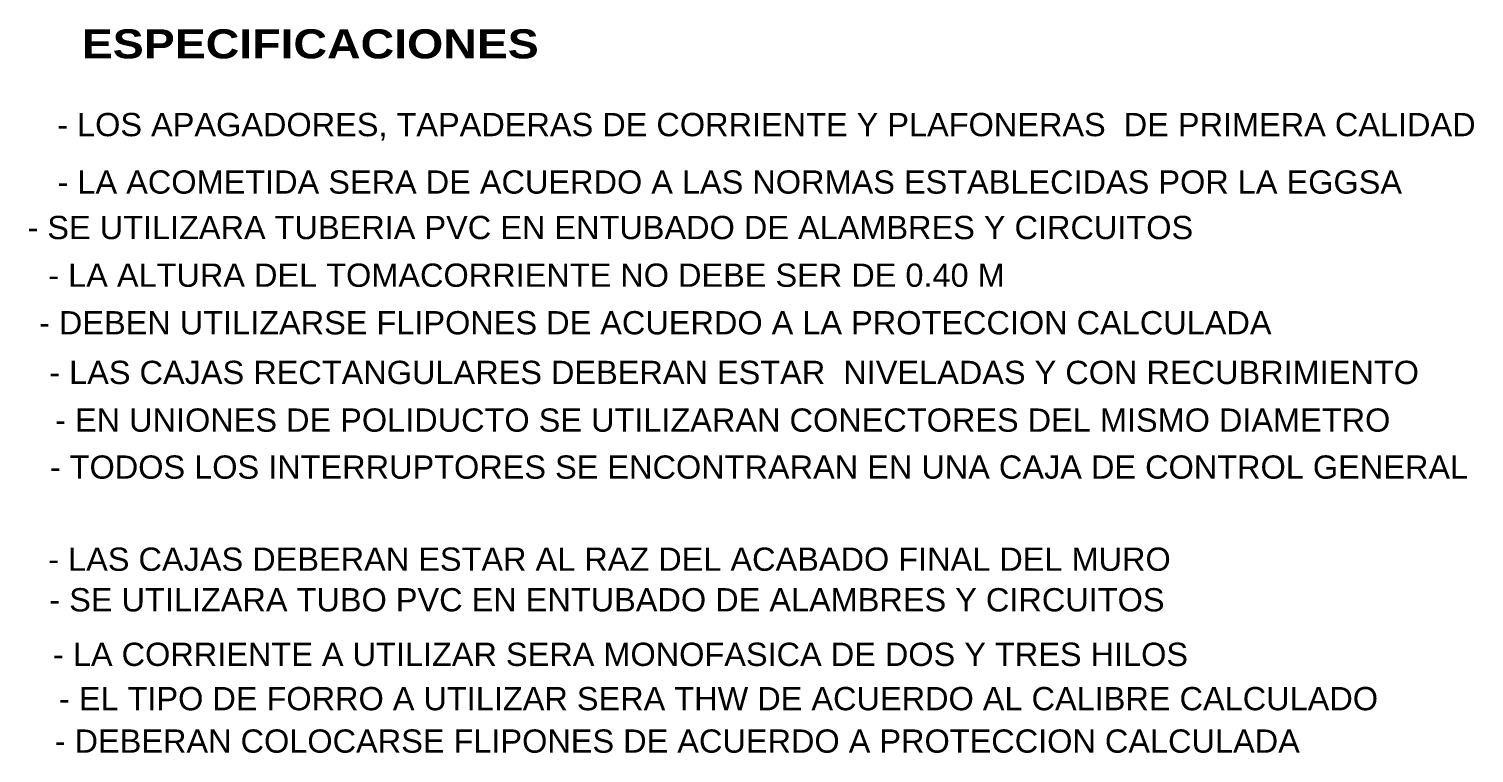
# Model space of a CAD drawing. Header units: inches. Extents: x -9 to 337, y -247 to 209.
# Drawn here: x 119.96 to 132.39, y -217.47 to -211.24 of the extents above; entities that cross this region are included whole.
import ezdxf
from ezdxf.enums import TextEntityAlignment as Align

# ---------------------------------------------------------------- set-up
doc = ezdxf.new("R2010")
doc.units = ezdxf.units.IN
doc.header["$MEASUREMENT"] = 0
doc.layers.add('SIMBOLOGIA', color=7, linetype='Continuous')
doc.layers.add('texto', color=6, linetype='Continuous')
doc.styles.add('ARIAL', font='arial.ttf', dxfattribs={"height": 0.14})
doc.styles.add('Ejes', font='', dxfattribs={"height": 0.5})
doc.styles.get('Ejes').set_extended_font_data('Arial Black')

msp = doc.modelspace()

# ---------------------------------------------------------------- texts
at = {"layer": 'SIMBOLOGIA', "color": 2, "style": 'Ejes'}
msp.add_text('ESPECIFICACIONES', height=0.25, dxfattribs=at).set_placement((120.41, -211.494))
at = {"layer": 'texto', "color": 1, "style": 'ARIAL'}
for s, p in [('- LOS APAGADORES, TAPADERAS DE CORRIENTE Y PLAFONERAS  DE PRIMERA CALIDAD', (126.3, -212.163)), ('- LA ACOMETIDA SERA DE ACUERDO A LAS NORMAS ESTABLECIDAS POR LA EGGSA', (125.985, -212.657)), ('- SE UTILIZARA TUBERIA PVC EN ENTUBADO DE ALAMBRES Y CIRCUITOS', (124.957, -213.048)), ('- LA ALTURA DEL TOMACORRIENTE NO DEBE SER DE 0.40 M', (124.236, -213.458)), ('- DEBEN UTILIZARSE FLIPONES DE ACUERDO A LA PROTECCION CALCULADA', (125.344, -213.867)), ('- LAS CAJAS RECTANGULARES DEBERAN ESTAR  NIVELADAS Y CON RECUBRIMIENTO', (126.022, -214.294)), ('- EN UNIONES DE POLIDUCTO SE UTILIZARAN CONECTORES DEL MISMO DIAMETRO', (125.924, -214.704)), (' - TODOS LOS INTERRUPTORES SE ENCONTRARAN EN UNA CAJA DE CONTROL GENERAL', (126.197, -215.108)), ('- LAS CAJAS DEBERAN ESTAR AL RAZ DEL ACABADO FINAL DEL MURO', (124.95, -215.9)), ('- SE UTILIZARA TUBO PVC EN ENTUBADO DE ALAMBRES Y CIRCUITOS', (124.928, -216.249)), ('- LA CORRIENTE A UTILIZAR SERA MONOFASICA DE DOS Y TRES HILOS', (125.045, -216.718)), ('- EL TIPO DE FORRO A UTILIZAR SERA THW DE ACUERDO AL CALIBRE CALCULADO', (125.888, -217.099)), ('- DEBERAN COLOCARSE FLIPONES DE ACUERDO A PROTECCION CALCULADA', (125.533, -217.464))]:
    msp.add_text(s, height=0.2, dxfattribs=at).set_placement(p, align=Align.CENTER)

doc.saveas('drawing.dxf')
